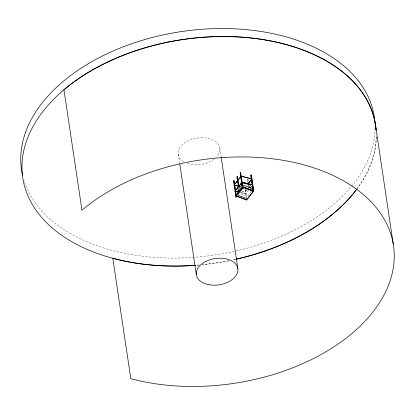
<?xml version="1.0" encoding="UTF-8"?>
<svg xmlns="http://www.w3.org/2000/svg" width="415" height="415" viewBox="0 0 415 415"><rect width="100%" height="100%" fill="white"/><g stroke="black" fill="none" stroke-linecap="round" stroke-linejoin="round"><path stroke-width="0.31" stroke-dasharray="2.08 1.56" d="M247.973 182.75L247.506 179.612L247.921 179.083L247.553 179.622L247.931 182.133M246.453 189.754L245.307 191.211A0.877 0.555 -8.5 0 1 244.124 191.538L241.696 190.905M246.941 189.935L245.405 191.88A0.877 0.555 -8.5 0 1 244.228 192.207L241.188 191.414M248.476 190.392L245.742 193.955L240.384 192.555M251.319 191.393L247.869 195.766A0.877 0.602 0.9 0 1 246.681 195.999L240.036 193.473M240.368 192.472L245.732 193.872M247.921 179.083L248.44 182.232M248.398 185.272L248.585 186.522M248.352 185.256L248.538 186.511M245.519 189.473L246.769 197.514M245.016 189.38L246.261 197.421M219.862 148.3L221.107 156.626M178.326 154.24L179.571 162.566M183.487 161.523A20.978 13.29 -8.5 0 1 183.855 143.497A20.978 13.29 -8.5 0 1 211.8 139.539A20.978 13.29 -8.5 0 1 216.744 156.813M213.99 159.303A20.978 13.29 -8.5 0 1 187.186 163.303M376.244 136.794A178.331 112.953 -8.5 0 1 357.554 188.057M235.751 259.256A178.331 112.953 -8.5 0 1 232.639 259.935M228.888 260.703A178.331 112.953 -8.5 0 1 202.349 264.661M199.174 264.962A178.331 112.953 -8.5 0 1 195.361 265.273M376.249 136.898A178.331 112.953 -8.5 0 1 357.434 188.301M235.533 259.375A178.331 112.953 -8.5 0 1 232.431 260.049M228.696 260.812A178.331 112.953 -8.5 0 1 202.271 264.739M199.112 265.035A178.331 112.953 -8.5 0 1 195.315 265.346M375.061 128.245A178.331 112.953 -8.5 0 1 213.896 255.126A178.331 112.953 -8.5 0 1 23.816 179.835"/><path stroke-width="0.62" d="M253.228 191.46L250.831 175.4L251.246 174.876L250.878 175.415L253.228 191.46L253.643 190.931L251.246 174.876L253.695 190.947L246.629 199.978L235.813 195.787L242.879 186.843L253.695 190.952L242.879 186.843M246.629 199.978L235.813 195.787M235.953 197.104L233.505 181.039L233.972 180.525L236.322 196.565L235.953 197.104L236.368 196.58L233.972 180.525M238.392 186.958L236.83 176.826L237.292 176.313L238.807 186.434M240.202 172.63L242.599 188.685L240.155 172.614L240.617 172.101L243.019 188.161L242.599 188.685L243.019 188.161M235.813 195.87L242.879 186.921M247.968 183.871L251.895 178.901L241.167 176.105L234.107 185.049L239.471 186.449M247.983 183.954L251.905 178.984L241.182 176.188L234.117 185.137L239.481 186.532M248.855 187.507L250.39 185.567A0.877 0.555 -8.5 0 0 250.043 184.841L243.942 183.248A0.877 0.555 -8.5 0 0 242.775 183.56L237.795 189.894A0.877 0.555 -8.5 0 0 238.143 190.62L239.362 190.936M250.048 188.405L252.792 184.924L242.07 182.123L235.004 191.071L238.584 192.005M252.808 185.007L242.08 182.211L235.02 191.154L237.997 191.932M247.044 199.366L246.629 199.89M375.248 123.566L393.249 243.994M248.486 182.849L248.72 184.115M237.245 176.302L238.76 186.418M221.2 157.269L237.857 268.728M179.762 163.847L196.321 274.668M376.032 129.916A178.331 112.953 -8.5 0 0 255.951 38.543A178.331 112.953 -8.5 0 0 63.962 89.728L81.963 210.156A178.331 112.953 -8.5 0 1 322.663 171.027A178.331 112.953 -8.5 0 1 365.9 320.188A178.331 112.953 -8.5 0 1 130.808 378.651L112.807 258.223A178.331 112.953 -8.5 0 0 195.361 265.273M356.791 189.095A178.331 112.953 -8.5 0 1 236.368 259.116M195.315 265.346A178.331 112.953 -8.5 0 1 21.943 167.297A178.331 112.953 -8.5 0 1 194.552 38.081A178.331 112.953 -8.5 0 1 376.047 130.051M357.05 188.82A178.331 112.953 -8.5 0 1 236.151 259.235M22.54 175.021A178.331 112.953 -8.5 0 1 181.422 31.566A178.331 112.953 -8.5 0 1 374.895 122.643M243.008 182.652A0.877 0.555 -8.5 0 1 243.844 182.579M249.944 184.172A0.877 0.555 -8.5 0 1 250.37 184.483M252.854 189.448A0.877 0.602 0.9 0 0 252.502 188.633L244.041 185.417A0.877 0.602 0.9 0 0 242.853 185.65L237.868 191.969A0.877 0.602 0.9 0 0 238.013 192.674M242.817 188.187L237.831 194.5A0.877 0.602 0.9 0 0 238.184 195.32L246.645 198.536A0.877 0.602 0.9 0 0 247.828 198.303L252.813 191.984A0.877 0.602 0.9 0 0 252.46 191.165L243.999 187.954A0.877 0.602 0.9 0 0 242.817 188.187M208.185 284.581A20.978 13.29 -8.5 0 0 237.862 268.754A20.978 13.29 -8.5 0 0 205.223 261.751A20.978 13.29 -8.5 0 0 208.185 284.581"/></g></svg>
